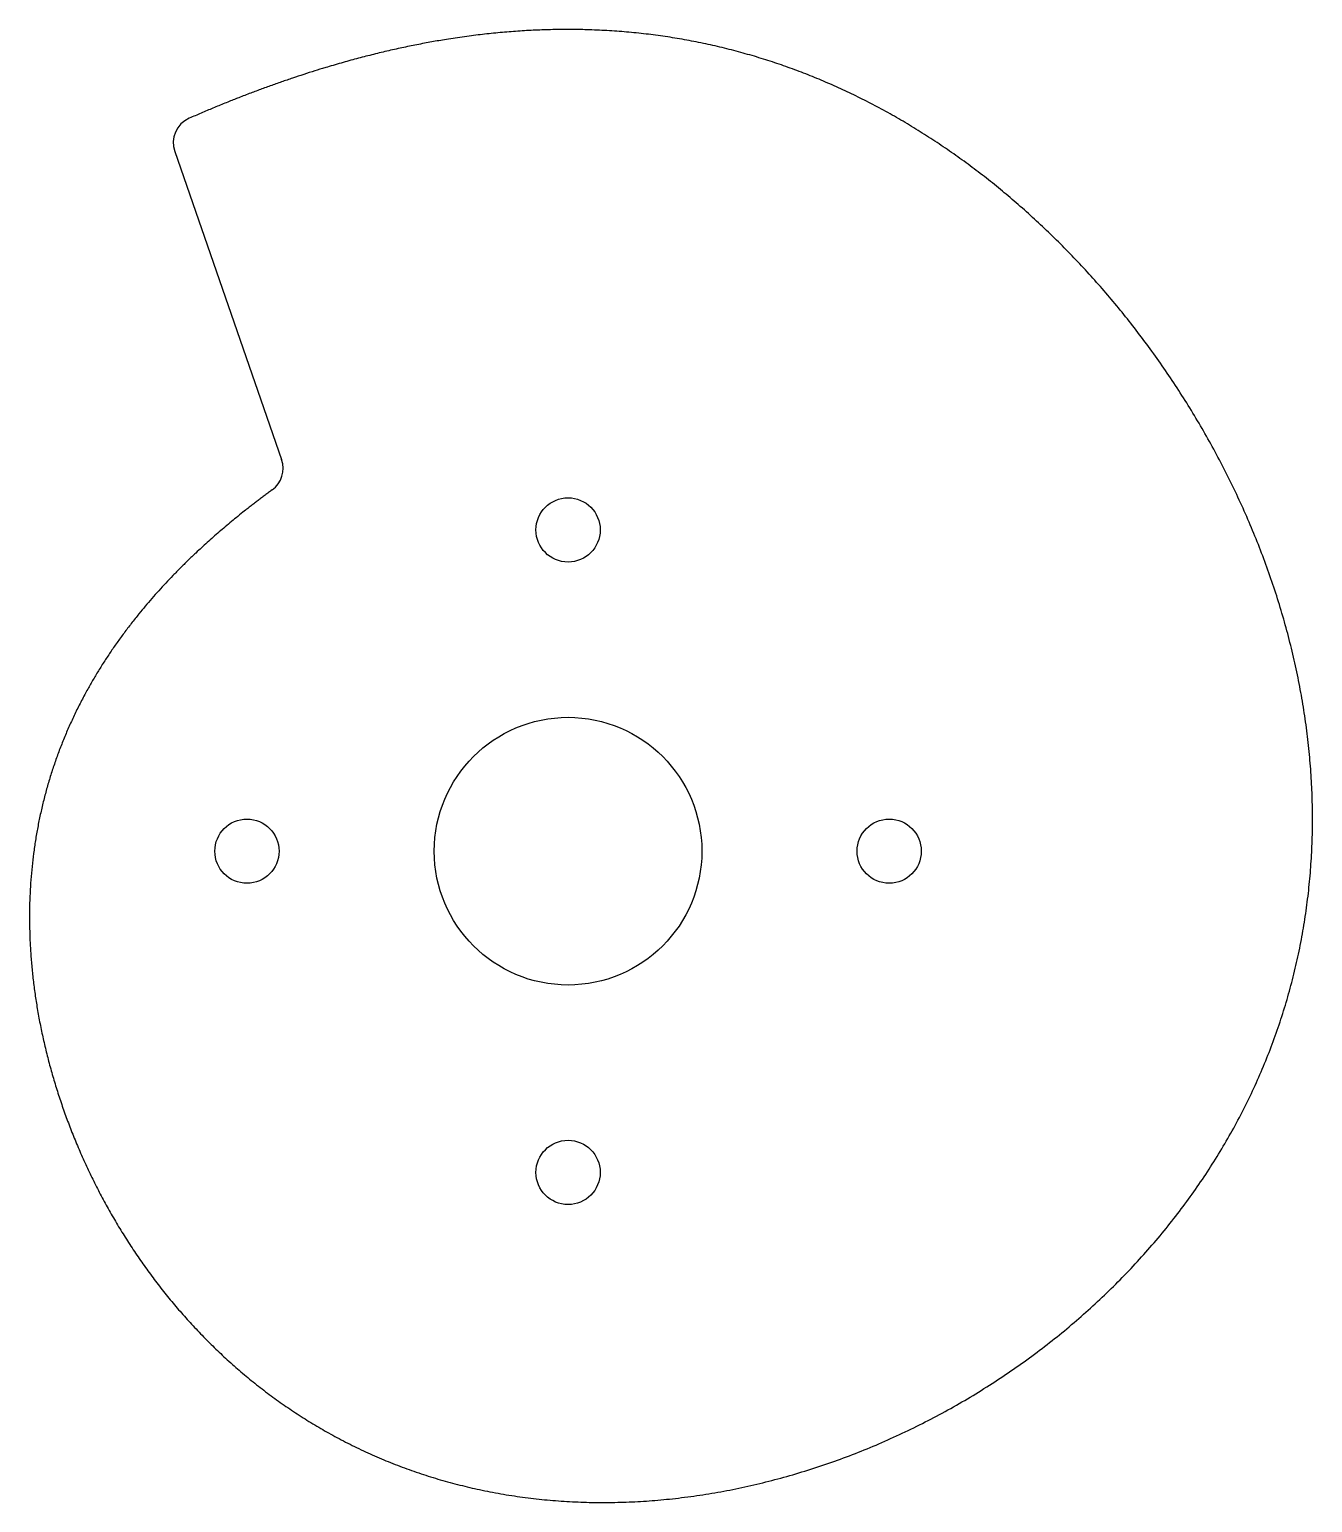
# Model space of a CAD drawing. Header units: millimetres. Extents: x -20.1 to 27.8, y -24.3 to 30.7.
import ezdxf

# ---------------------------------------------------------------- set-up
doc = ezdxf.new("R2010")
doc.units = ezdxf.units.MM
doc.layers.get('0').update_dxf_attribs({"linetype": 'CONTINUOUS'})

msp = doc.modelspace()

# ---------------------------------------------------------------- linework, layer by layer
msp.add_line((-14.7, 26.135), (-10.703, 14.63))
for centre, radius in [((0, 12), 1.2), ((0, 0), 5), ((-12, 0), 1.2), ((12, 0), 1.2), ((0, -12), 1.2)]:
    msp.add_circle(centre, radius)
for centre, start, end in [((-13.755, 26.463), 113.6641, 199.1557), ((-11.648, 14.302), -53.8197, 19.1557)]:
    msp.add_arc(centre, 1, start, end)
msp.add_open_spline([(-11.057, 13.495), (-12.094, 12.736), (-14.014, 11.185), (-16.434, 8.751), (-18.752, 5.289), (-20.218, 0.603), (-20.344, -4.383), (-19.219, -9.515), (-16.889, -14.494), (-13.38, -18.907), (-8.755, -22.317), (-3.156, -24.331), (3.144, -24.685), (9.694, -23.313), (15.947, -20.31), (21.34, -15.897), (25.377, -10.383), (27.704, -4.131), (28.212, 2.479), (27.016, 9.067), (24.368, 15.271), (20.588, 20.762), (15.999, 25.262), (10.847, 28.556), (5.251, 30.51), (-0.749, 31.046), (-5.884, 30.312), (-9.938, 29.102), (-12.735, 28.002), (-14.156, 27.379)], degree=5)

doc.saveas('drawing.dxf')
